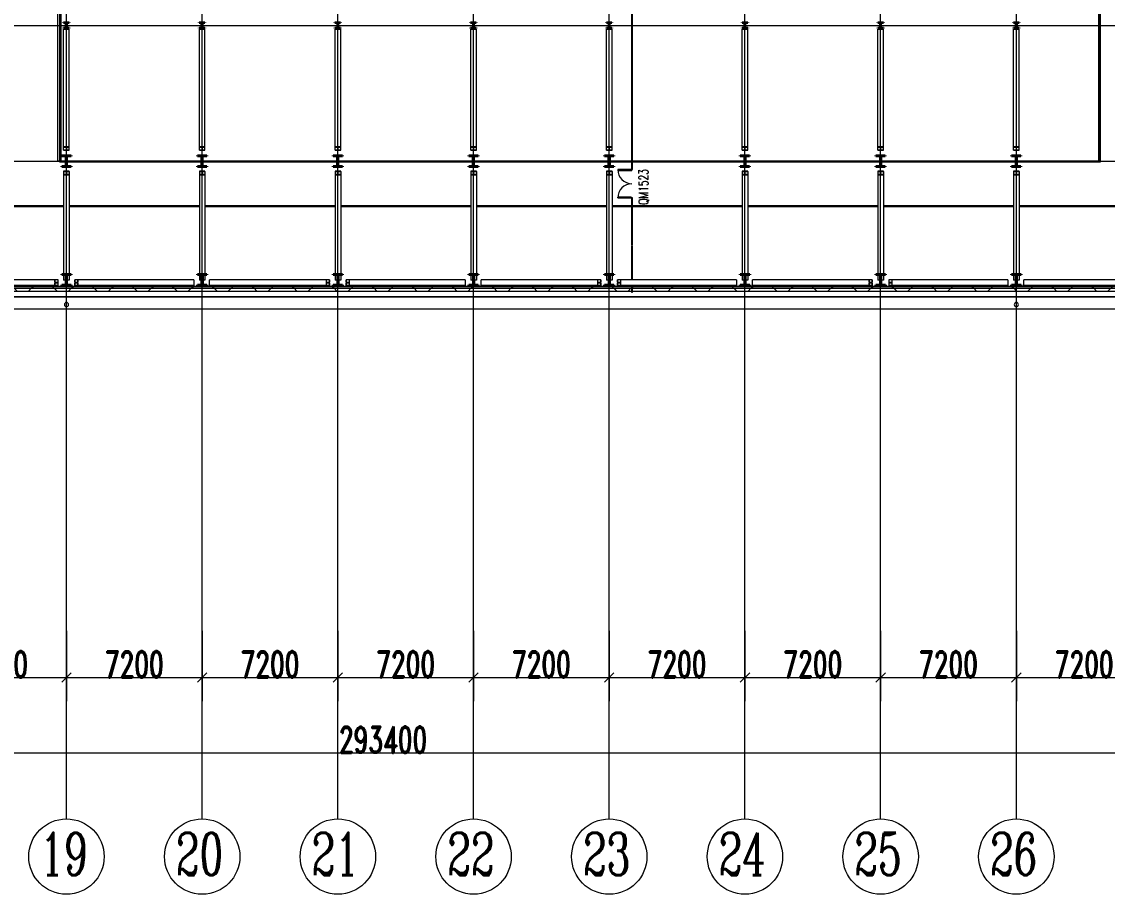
# Model space of a CAD drawing. Header units: millimetres. Extents: x -30000 to 430621, y -31706 to 192400.
# Drawn here: x 127225 to 184825, y -31706 to 14597 of the extents above; entities that cross this region are included whole.
import ezdxf

# ---------------------------------------------------------------- set-up
doc = ezdxf.new("R2010")
doc.units = ezdxf.units.MM
doc.linetypes.add('轴网线', pattern=[22.04, 18.38, -1.83, 0, -1.83])
doc.layers.get('0').update_dxf_attribs({"color": 8})
doc.layers.get('Defpoints').update_dxf_attribs({"color": 8})
for name, color, linetype, lineweight in [('A-ANNO-DIMS', 8, 'Continuous', 9), ('A-DOOR', 8, 'Continuous', 5), ('A-DOOR-IDEN', 8, 'Continuous', 9), ('A-DOOR-OPNG', 8, 'Continuous', 5), ('A-FLOR', 8, 'Continuous', 5), ('A-FLOR-HRAL', 8, 'Continuous', 5), ('A-WALL', 8, 'Continuous', 5), ('A-WALL-FNSH', 8, 'Continuous', 9), ('A-WALL-PATT', 8, 'Continuous', 9), ('P-PIPE', 8, 'Continuous', 5), ('S-BEAM', 8, 'Continuous', 5), ('S-COLS', 8, 'Continuous', 5), ('S-GRID', 8, 'Continuous', 9), ('S-GRID-IDEN', 8, 'Continuous', 9)]:
    doc.layers.add(name, color=color, linetype=linetype, lineweight=lineweight)
doc.styles.add('RomanC_1', font='romanc__.ttf', dxfattribs={"width": 0.65, "height": 2250})
doc.styles.add('RomanD_1', font='romand__.ttf', dxfattribs={"width": 0.7, "height": 500})
doc.styles.add('RomanD_4', font='romand__.ttf', dxfattribs={"width": 0.65, "height": 1400})
doc.dimstyles.new('第一_二道尺寸线', dxfattribs={"dimscale": 304.8, "dimtxt": 1405.004626, "dimasz": 1.64042, "dimexe": 4.10105, "dimexo": 0.0625, "dimgap": 0, "dimtad": 1, "dimdec": 0, "dimzin": 0, "dimdsep": 46, "dimtxsty": 'RomanD_4', "dimblk1": 'OBLIQUE', "dimblk2": 'OBLIQUE', "dimsah": 1, "dimcen": 0.09, "dimazin": 0, "dimtfac": 1, "dimtdec": 4, "dimtix": 1, "dimtmove": 0, "dimatfit": 3, "dimfxl": 8.2021, "dimfxlon": 1, "dimtvp": 1, "dimtolj": 1, "dimtzin": 0, "dimlwd": 18, "dimlwe": 18, "dimarcsym": 2})
pattern_1 = [(45, (-4e-09, 0), (-1060.66, 1060.66), []), (135, (-4e-09, 0), (-1060.66, -1060.66), [])]

# ---------------------------------------------------------------- blocks, each defined once
blk = doc.blocks.new('X-AR-F3-00-W-002_HLP2_rvt-1-LAY-4F-1_500-A')
at = {"layer": 'P-PIPE', "color": 96, "true_color": 0x007f00}
for centre, start, end in [((129600, -411), 0, 180), ((129600, -411), 180, 360), ((180000, -411), 0, 180), ((180000, -411), 180, 360)]:
    blk.add_arc(centre, 110, start, end, dxfattribs=at)
blk = doc.blocks.new('钢_柱_焊接H - H600X500X20X30-659261-LAY-4F-1_500-A')
at = {"layer": 'S-COLS', "lineweight": 15, "true_color": 0xdddddd}
blk.add_hatch(color=254, dxfattribs=at).paths.add_polyline_path([(-250, -300), (250, -300), (250, -270), (10, -270), (10, 270), (250, 270), (250, 300), (-250, 300), (-250, 270), (-10, 270), (-10, -270), (-250, -270)], flags=0)
at = {"layer": 'S-COLS', "color": 8, "lineweight": 35, "true_color": 0x777777}
for p, q in [((-250, 300), (250, 300)), ((-250, 270), (-250, 300)), ((-10, 270), (-250, 270)), ((-10, -270), (-10, 270)), ((10, 270), (10, -270)), ((250, 270), (10, 270)), ((250, 300), (250, 270)), ((-250, -270), (-10, -270)), ((-250, -300), (-250, -270)), ((250, -300), (-250, -300)), ((10, -270), (250, -270)), ((250, -270), (250, -300))]:
    blk.add_line(p, q, dxfattribs=at)
blk = doc.blocks.new('钢_柱_焊接H - H600X500X20X30-659270-LAY-4F-1_500-A')
at = {"layer": 'S-COLS', "lineweight": 15, "true_color": 0xdddddd}
h = blk.add_hatch(color=254, dxfattribs=at)
h.paths.add_polyline_path([(6, -300), (250, -300), (250, -270), (10, -270), (6, -50), (-10, -50), (-10, -270), (-250, -270), (-250, -300), (-148, -300)], flags=0)
h.paths.add_polyline_path([(10, 0), (10, 270), (250, 270), (250, 300), (-250, 300), (-250, 270), (-10, 270), (-10, 0), (5, 0)], flags=0)
at = {"layer": 'S-COLS', "color": 8, "lineweight": 35, "true_color": 0x777777}
for p, q in [((-250, 300), (250, 300)), ((-250, 270), (-250, 300)), ((-10, 270), (-250, 270)), ((-10, 0), (-10, 270)), ((10, 270), (10, 0)), ((250, 270), (10, 270)), ((250, 300), (250, 270)), ((-250, -270), (-10, -270)), ((-250, -300), (-250, -270)), ((250, -300), (-250, -300)), ((-10, -270), (-10, -50)), ((10, -50), (10, -270)), ((10, -270), (250, -270)), ((250, -270), (250, -300))]:
    blk.add_line(p, q, dxfattribs=at)
blk = doc.blocks.new('钢_柱_热轧H - HW300X300-659269-LAY-4F-1_500-A')
at = {"layer": 'S-COLS', "lineweight": 15, "true_color": 0xdddddd}
h = blk.add_hatch(color=254, dxfattribs=at)
h.paths.add_polyline_path([(5, -122), (5, 122), (-5, 122), (-5, -122)], flags=0)
h.paths.add_polyline_path([(9, -131), (5, -122), (-5, -131), (5, -131)], flags=0)
h.paths.add_polyline_path([(-150, -150), (150, -150), (150, -135), (-150, -135), (-150, -150)], flags=0)
h.paths.add_polyline_path([(5, 122), (5, 131), (-5, 129)], flags=0)
h.paths.add_polyline_path([(9, 131), (18, 135), (150, 135), (150, 150), (-150, 150), (-145, 135), (5, 132)], flags=0)
at = {"layer": 'S-COLS', "color": 8, "lineweight": 35, "true_color": 0x777777}
for p, q in [((-150, 150), (150, 150)), ((-150, 135), (-150, 150)), ((-18, 135), (-150, 135)), ((-5, -122), (-5, 122)), ((5, 122), (5, -122)), ((150, 135), (18, 135)), ((150, 150), (150, 135)), ((-150, -135), (-18, -135)), ((-150, -150), (-150, -135)), ((150, -150), (-150, -150)), ((18, -135), (150, -135)), ((150, -135), (150, -150))]:
    blk.add_line(p, q, dxfattribs=at)
for centre, start, end in [((-18, 122), 360, 90), ((18, 122), 90, 180), ((-18, -122), 270, 360), ((18, -122), 180, 270)]:
    blk.add_arc(centre, 13, start, end, dxfattribs=at)
blk = doc.blocks.new('钢_梁_焊接H - H300X300X10X15-V239-LAY-4F-1_500-A')
at = {"layer": 'S-BEAM', "color": 8, "lineweight": 15, "true_color": 0x777777}
for p, q in [((129750, 6665), (129450, 6665)), ((129450, 6665), (129450, 6656)), ((129450, 6656), (129595, 6656)), ((129450, 6656), (129450, 6484)), ((129595, 6484), (129450, 6484)), ((129450, 6484), (129450, 6475)), ((129450, 6475), (129750, 6475)), ((129450, 6475), (129450, 1200)), ((129595, 6656), (129595, 6484)), ((129605, 6484), (129605, 6656)), ((129605, 6656), (129750, 6656)), ((129750, 6484), (129605, 6484)), ((129750, 6656), (129750, 6665)), ((129750, 6656), (129750, 6484)), ((129750, 6475), (129750, 6484)), ((129750, 6475), (129750, 1200)), ((129450, 1170), (129450, 878)), ((129750, 1170), (129750, 878)), ((129590, 878), (129450, 878)), ((129750, 878), (129610, 878))]:
    blk.add_line(p, q, dxfattribs=at)
blk = doc.blocks.new('钢_梁_焊接H - H300X300X10X15-658906-LAY-4F-1_500-A')
at = {"layer": 'S-BEAM', "color": 8, "lineweight": 15, "true_color": 0x777777}
for p, q in [((14250, 14201), (14550, 14201)), ((14250, 7956), (14250, 14201)), ((14550, 7956), (14550, 14201)), ((14550, 7956), (14250, 7956)), ((14250, 7956), (14250, 7947)), ((14250, 7947), (14395, 7947)), ((14250, 7785), (14250, 7947)), ((14395, 7785), (14250, 7785)), ((14250, 7785), (14250, 7776)), ((14250, 7776), (14550, 7776)), ((14395, 7947), (14395, 7785)), ((14405, 7785), (14405, 7947)), ((14405, 7947), (14550, 7947)), ((14550, 7785), (14405, 7785)), ((14550, 7947), (14550, 7956)), ((14550, 7785), (14550, 7947)), ((14550, 7776), (14550, 7785))]:
    blk.add_line(p, q, dxfattribs=at)
blk = doc.blocks.new('钢_梁_焊接H - H300X300X10X15-V248-LAY-4F-1_500-A')
at = {"layer": 'S-BEAM', "color": 8, "lineweight": 15, "true_color": 0x777777}
for p, q in [((136950, 6665), (136650, 6665)), ((136650, 6665), (136650, 6656)), ((136650, 6656), (136795, 6656)), ((136650, 6656), (136650, 6484)), ((136795, 6484), (136650, 6484)), ((136650, 6484), (136650, 6475)), ((136650, 6475), (136950, 6475)), ((136650, 6475), (136650, 1200)), ((136795, 6656), (136795, 6484)), ((136805, 6484), (136805, 6656)), ((136805, 6656), (136950, 6656)), ((136950, 6484), (136805, 6484)), ((136950, 6656), (136950, 6665)), ((136950, 6656), (136950, 6484)), ((136950, 6475), (136950, 6484)), ((136950, 6475), (136950, 1200)), ((136650, 1170), (136650, 878)), ((136950, 1170), (136950, 878)), ((136790, 878), (136650, 878)), ((136950, 878), (136810, 878))]:
    blk.add_line(p, q, dxfattribs=at)
blk = doc.blocks.new('钢_梁_焊接H - H300X300X10X15-V257-LAY-4F-1_500-A')
at = {"layer": 'S-BEAM', "color": 8, "lineweight": 15, "true_color": 0x777777}
for p, q in [((144150, 6665), (143850, 6665)), ((143850, 6665), (143850, 6656)), ((143850, 6656), (143995, 6656)), ((143850, 6656), (143850, 6484)), ((143995, 6484), (143850, 6484)), ((143850, 6484), (143850, 6475)), ((143850, 6475), (144150, 6475)), ((143850, 6475), (143850, 1200)), ((143995, 6656), (143995, 6484)), ((144005, 6484), (144005, 6656)), ((144005, 6656), (144150, 6656)), ((144150, 6484), (144005, 6484)), ((144150, 6656), (144150, 6665)), ((144150, 6656), (144150, 6484)), ((144150, 6475), (144150, 6484)), ((144150, 6475), (144150, 1200)), ((143850, 1170), (143850, 878)), ((144150, 1170), (144150, 878)), ((143990, 878), (143850, 878)), ((144150, 878), (144010, 878))]:
    blk.add_line(p, q, dxfattribs=at)
blk = doc.blocks.new('钢_梁_焊接H - H300X300X10X15-V266-LAY-4F-1_500-A')
at = {"layer": 'S-BEAM', "color": 8, "lineweight": 15, "true_color": 0x777777}
for p, q in [((151350, 6665), (151050, 6665)), ((151050, 6665), (151050, 6656)), ((151050, 6656), (151195, 6656)), ((151050, 6656), (151050, 6484)), ((151195, 6484), (151050, 6484)), ((151050, 6484), (151050, 6475)), ((151050, 6475), (151350, 6475)), ((151050, 6475), (151050, 1200)), ((151195, 6656), (151195, 6484)), ((151205, 6484), (151205, 6656)), ((151205, 6656), (151350, 6656)), ((151350, 6484), (151205, 6484)), ((151350, 6656), (151350, 6665)), ((151350, 6656), (151350, 6484)), ((151350, 6475), (151350, 6484)), ((151350, 6475), (151350, 1200)), ((151050, 1170), (151050, 878)), ((151350, 1170), (151350, 878)), ((151190, 878), (151050, 878)), ((151350, 878), (151210, 878))]:
    blk.add_line(p, q, dxfattribs=at)
blk = doc.blocks.new('钢_梁_焊接H - H300X300X10X15-V275-LAY-4F-1_500-A')
at = {"layer": 'S-BEAM', "color": 8, "lineweight": 15, "true_color": 0x777777}
for p, q in [((158550, 6665), (158250, 6665)), ((158250, 6665), (158250, 6656)), ((158250, 6656), (158395, 6656)), ((158250, 6656), (158250, 6484)), ((158395, 6484), (158250, 6484)), ((158250, 6484), (158250, 6475)), ((158250, 6475), (158550, 6475)), ((158250, 6475), (158250, 1200)), ((158395, 6656), (158395, 6484)), ((158405, 6484), (158405, 6656)), ((158405, 6656), (158550, 6656)), ((158550, 6484), (158405, 6484)), ((158550, 6656), (158550, 6665)), ((158550, 6656), (158550, 6484)), ((158550, 6475), (158550, 6484)), ((158550, 6475), (158550, 1200)), ((158250, 1170), (158250, 878)), ((158550, 1170), (158550, 878)), ((158390, 878), (158250, 878)), ((158550, 878), (158410, 878))]:
    blk.add_line(p, q, dxfattribs=at)
blk = doc.blocks.new('钢_梁_焊接H - H300X300X10X15-V284-LAY-4F-1_500-A')
at = {"layer": 'S-BEAM', "color": 8, "lineweight": 15, "true_color": 0x777777}
for p, q in [((165750, 6665), (165450, 6665)), ((165450, 6665), (165450, 6656)), ((165450, 6656), (165595, 6656)), ((165450, 6656), (165450, 6484)), ((165595, 6484), (165450, 6484)), ((165450, 6484), (165450, 6475)), ((165450, 6475), (165750, 6475)), ((165450, 6475), (165450, 1200)), ((165595, 6656), (165595, 6484)), ((165605, 6484), (165605, 6656)), ((165605, 6656), (165750, 6656)), ((165750, 6484), (165605, 6484)), ((165750, 6656), (165750, 6665)), ((165750, 6656), (165750, 6484)), ((165750, 6475), (165750, 6484)), ((165750, 6475), (165750, 1200)), ((165450, 1170), (165450, 878)), ((165750, 1170), (165750, 878)), ((165590, 878), (165450, 878)), ((165750, 878), (165610, 878))]:
    blk.add_line(p, q, dxfattribs=at)
blk = doc.blocks.new('钢_梁_焊接H - H300X300X10X15-V293-LAY-4F-1_500-A')
at = {"layer": 'S-BEAM', "color": 8, "lineweight": 15, "true_color": 0x777777}
for p, q in [((172950, 6665), (172650, 6665)), ((172650, 6665), (172650, 6656)), ((172650, 6656), (172795, 6656)), ((172650, 6656), (172650, 6484)), ((172795, 6484), (172650, 6484)), ((172650, 6484), (172650, 6475)), ((172650, 6475), (172950, 6475)), ((172650, 6475), (172650, 1200)), ((172795, 6656), (172795, 6484)), ((172805, 6484), (172805, 6656)), ((172805, 6656), (172950, 6656)), ((172950, 6484), (172805, 6484)), ((172950, 6656), (172950, 6665)), ((172950, 6656), (172950, 6484)), ((172950, 6475), (172950, 6484)), ((172950, 6475), (172950, 1200)), ((172650, 1170), (172650, 878)), ((172950, 1170), (172950, 878)), ((172790, 878), (172650, 878)), ((172950, 878), (172810, 878))]:
    blk.add_line(p, q, dxfattribs=at)
blk = doc.blocks.new('钢_梁_焊接H - H300X300X10X15-V302-LAY-4F-1_500-A')
at = {"layer": 'S-BEAM', "color": 8, "lineweight": 15, "true_color": 0x777777}
for p, q in [((180150, 6665), (179850, 6665)), ((179850, 6665), (179850, 6656)), ((179850, 6656), (179995, 6656)), ((179850, 6656), (179850, 6484)), ((179995, 6484), (179850, 6484)), ((179850, 6484), (179850, 6475)), ((179850, 6475), (180150, 6475)), ((179850, 6475), (179850, 1200)), ((179995, 6656), (179995, 6484)), ((180005, 6484), (180005, 6656)), ((180005, 6656), (180150, 6656)), ((180150, 6484), (180005, 6484)), ((180150, 6656), (180150, 6665)), ((180150, 6656), (180150, 6484)), ((180150, 6475), (180150, 6484)), ((180150, 6475), (180150, 1200)), ((179850, 1170), (179850, 878)), ((180150, 1170), (180150, 878)), ((179990, 878), (179850, 878)), ((180150, 878), (180010, 878))]:
    blk.add_line(p, q, dxfattribs=at)
blk = doc.blocks.new('钢_梁_热轧H - HW300X300-659058-LAY-4F-1_500-A')
at = {"layer": 'S-BEAM', "color": 8, "lineweight": 15, "true_color": 0x777777}
for p, q in [((180396, 157500), (180396, 157800)), ((186582, 157800), (180396, 157800)), ((186582, 157500), (180396, 157500)), ((186591, 157800), (186582, 157800)), ((186582, 157800), (186582, 157500)), ((186582, 157500), (186591, 157500)), ((186591, 157668), (186591, 157800)), ((186748, 157800), (186591, 157800)), ((186591, 157500), (186591, 157632)), ((186748, 157500), (186591, 157500)), ((186740, 157655), (186598, 157655)), ((186598, 157645), (186740, 157645)), ((186756, 157800), (186748, 157800)), ((186748, 157800), (186748, 157668)), ((186748, 157632), (186748, 157500)), ((186748, 157500), (186756, 157500)), ((186756, 157500), (186756, 157800))]:
    blk.add_line(p, q, dxfattribs=at)
for centre, start_param, end_param in [((186598, 157668), 1.570796, 3.141593), ((186598, 157632), 0, 1.570796), ((186740, 157668), 3.141593, 4.712389), ((186740, 157632), 4.712389, 6.283185)]:
    blk.add_ellipse(centre, major_axis=(0, 13), ratio=0.581772, start_param=start_param, end_param=end_param, dxfattribs=at)
blk = doc.blocks.new('钢_梁_热轧H - HW300X300-659059-LAY-4F-1_500-A')
at = {"layer": 'S-BEAM', "color": 8, "lineweight": 15, "true_color": 0x777777}
for p, q in [((165996, 157500), (165996, 157800)), ((172182, 157800), (165996, 157800)), ((172182, 157500), (165996, 157500)), ((172191, 157800), (172182, 157800)), ((172182, 157800), (172182, 157500)), ((172182, 157500), (172191, 157500)), ((172191, 157668), (172191, 157800)), ((172348, 157800), (172191, 157800)), ((172191, 157500), (172191, 157632)), ((172348, 157500), (172191, 157500)), ((172340, 157655), (172198, 157655)), ((172198, 157645), (172340, 157645)), ((172356, 157800), (172348, 157800)), ((172348, 157800), (172348, 157668)), ((172348, 157632), (172348, 157500)), ((172348, 157500), (172356, 157500)), ((172356, 157500), (172356, 157800))]:
    blk.add_line(p, q, dxfattribs=at)
for centre, start_param, end_param in [((172198, 157668), 1.570796, 3.141593), ((172198, 157632), 0, 1.570796), ((172340, 157668), 3.141593, 4.712389), ((172340, 157632), 4.712389, 6.283185)]:
    blk.add_ellipse(centre, major_axis=(0, 13), ratio=0.581772, start_param=start_param, end_param=end_param, dxfattribs=at)
blk = doc.blocks.new('钢_梁_热轧H - HW300X300-659060-LAY-4F-1_500-A')
at = {"layer": 'S-BEAM', "color": 8, "lineweight": 15, "true_color": 0x777777}
for p, q in [((151596, 157500), (151596, 157800)), ((157782, 157800), (151596, 157800)), ((157782, 157500), (151596, 157500)), ((157791, 157800), (157782, 157800)), ((157782, 157800), (157782, 157500)), ((157782, 157500), (157791, 157500)), ((157791, 157668), (157791, 157800)), ((157948, 157800), (157791, 157800)), ((157791, 157500), (157791, 157632)), ((157948, 157500), (157791, 157500)), ((157940, 157655), (157798, 157655)), ((157798, 157645), (157940, 157645)), ((157956, 157800), (157948, 157800)), ((157948, 157800), (157948, 157668)), ((157948, 157632), (157948, 157500)), ((157948, 157500), (157956, 157500)), ((157956, 157500), (157956, 157800))]:
    blk.add_line(p, q, dxfattribs=at)
for centre, start_param, end_param in [((157798, 157668), 1.570796, 3.141593), ((157798, 157632), 0, 1.570796), ((157940, 157668), 3.141593, 4.712389), ((157940, 157632), 4.712389, 6.283185)]:
    blk.add_ellipse(centre, major_axis=(0, 13), ratio=0.581772, start_param=start_param, end_param=end_param, dxfattribs=at)
blk = doc.blocks.new('钢_梁_热轧H - HW300X300-V369-LAY-4F-1_500-A')
at = {"layer": 'S-BEAM', "color": 8, "lineweight": 15, "true_color": 0x777777}
for p, q in [((137196, 600), (137196, 900)), ((143382, 900), (137196, 900)), ((143382, 600), (137196, 600)), ((143391, 900), (143382, 900)), ((143382, 900), (143382, 600)), ((143382, 600), (143391, 600)), ((143391, 768), (143391, 900)), ((143548, 900), (143391, 900)), ((143391, 600), (143391, 732)), ((143548, 600), (143391, 600)), ((143540, 755), (143398, 755)), ((143398, 745), (143540, 745)), ((143556, 900), (143548, 900)), ((143548, 900), (143548, 768)), ((143548, 732), (143548, 600)), ((143548, 600), (143556, 600)), ((143556, 600), (143556, 900))]:
    blk.add_line(p, q, dxfattribs=at)
for centre, start_param, end_param in [((143398, 768), 1.570796, 3.141593), ((143398, 732), 0, 1.570796), ((143540, 768), 3.141593, 4.712389), ((143540, 732), 4.712389, 6.283185)]:
    blk.add_ellipse(centre, major_axis=(0, 13), ratio=0.581772, start_param=start_param, end_param=end_param, dxfattribs=at)
blk = doc.blocks.new('钢_梁_热轧H - HW300X300-659062-LAY-4F-1_500-A')
at = {"layer": 'S-BEAM', "color": 8, "lineweight": 15, "true_color": 0x777777}
for p, q in [((122796, 157500), (122796, 157800)), ((128982, 157800), (122796, 157800)), ((128982, 157500), (122796, 157500)), ((128991, 157800), (128982, 157800)), ((128982, 157800), (128982, 157500)), ((128982, 157500), (128991, 157500)), ((128991, 157668), (128991, 157800)), ((129148, 157800), (128991, 157800)), ((128991, 157500), (128991, 157632)), ((129148, 157500), (128991, 157500)), ((129140, 157655), (128998, 157655)), ((128998, 157645), (129140, 157645)), ((129156, 157800), (129148, 157800)), ((129148, 157800), (129148, 157668)), ((129148, 157632), (129148, 157500)), ((129148, 157500), (129156, 157500)), ((129156, 157500), (129156, 157800))]:
    blk.add_line(p, q, dxfattribs=at)
for centre, start_param, end_param in [((128998, 157668), 1.570796, 3.141593), ((128998, 157632), 0, 1.570796), ((129140, 157668), 3.141593, 4.712389), ((129140, 157632), 4.712389, 6.283185)]:
    blk.add_ellipse(centre, major_axis=(0, 13), ratio=0.581772, start_param=start_param, end_param=end_param, dxfattribs=at)
blk = doc.blocks.new('钢_梁_热轧H - HW300X300-658885-LAY-4F-1_500-A')
at = {"layer": 'S-BEAM', "color": 8, "lineweight": 15, "true_color": 0x777777}
for p, q in [((230844, 157800), (230835, 157800)), ((230835, 157800), (230835, 157500)), ((230835, 157500), (230844, 157500)), ((230844, 157668), (230844, 157800)), ((231001, 157800), (230844, 157800)), ((230844, 157500), (230844, 157632)), ((231001, 157500), (230844, 157500)), ((230994, 157655), (230852, 157655)), ((230852, 157645), (230994, 157645)), ((231010, 157800), (231001, 157800)), ((231001, 157800), (231001, 157668)), ((231001, 157632), (231001, 157500)), ((231001, 157500), (231010, 157500)), ((231010, 157500), (231010, 157800)), ((237156, 157800), (231010, 157800)), ((237156, 157500), (231010, 157500)), ((237156, 157800), (237156, 157500))]:
    blk.add_line(p, q, dxfattribs=at)
for centre, start_param, end_param in [((230852, 157668), 1.570796, 3.141593), ((230852, 157632), 0, 1.570796), ((230994, 157668), 3.141593, 4.712389), ((230994, 157632), 4.712389, 6.283185)]:
    blk.add_ellipse(centre, major_axis=(0, 13), ratio=0.581772, start_param=start_param, end_param=end_param, dxfattribs=at)
blk = doc.blocks.new('钢_梁_热轧H - HW300X300-659075-LAY-4F-1_500-A')
at = {"layer": 'S-BEAM', "color": 8, "lineweight": 15, "true_color": 0x777777}
for p, q in [((158844, 157800), (158835, 157800)), ((158835, 157800), (158835, 157500)), ((158835, 157500), (158844, 157500)), ((158844, 157668), (158844, 157800)), ((159001, 157800), (158844, 157800)), ((158844, 157500), (158844, 157632)), ((159001, 157500), (158844, 157500)), ((158994, 157655), (158852, 157655)), ((158852, 157645), (158994, 157645)), ((159010, 157800), (159001, 157800)), ((159001, 157800), (159001, 157668)), ((159001, 157632), (159001, 157500)), ((159001, 157500), (159010, 157500)), ((159010, 157500), (159010, 157800)), ((165156, 157800), (159010, 157800)), ((165156, 157500), (159010, 157500)), ((165156, 157800), (165156, 157500))]:
    blk.add_line(p, q, dxfattribs=at)
for centre, start_param, end_param in [((158852, 157668), 1.570796, 3.141593), ((158852, 157632), 0, 1.570796), ((158994, 157668), 3.141593, 4.712389), ((158994, 157632), 4.712389, 6.283185)]:
    blk.add_ellipse(centre, major_axis=(0, 13), ratio=0.581772, start_param=start_param, end_param=end_param, dxfattribs=at)
blk = doc.blocks.new('钢_梁_热轧H - HW300X300-659076-LAY-4F-1_500-A')
at = {"layer": 'S-BEAM', "color": 8, "lineweight": 15, "true_color": 0x777777}
for p, q in [((130044, 157800), (130035, 157800)), ((130035, 157800), (130035, 157500)), ((130035, 157500), (130044, 157500)), ((130044, 157668), (130044, 157800)), ((130201, 157800), (130044, 157800)), ((130044, 157500), (130044, 157632)), ((130201, 157500), (130044, 157500)), ((130194, 157655), (130052, 157655)), ((130052, 157645), (130194, 157645)), ((130210, 157800), (130201, 157800)), ((130201, 157800), (130201, 157668)), ((130201, 157632), (130201, 157500)), ((130201, 157500), (130210, 157500)), ((130210, 157500), (130210, 157800)), ((136356, 157800), (130210, 157800)), ((136356, 157500), (130210, 157500)), ((136356, 157800), (136356, 157500))]:
    blk.add_line(p, q, dxfattribs=at)
for centre, start_param, end_param in [((130052, 157668), 1.570796, 3.141593), ((130052, 157632), 0, 1.570796), ((130194, 157668), 3.141593, 4.712389), ((130194, 157632), 4.712389, 6.283185)]:
    blk.add_ellipse(centre, major_axis=(0, 13), ratio=0.581772, start_param=start_param, end_param=end_param, dxfattribs=at)
blk = doc.blocks.new('X-ST-F3-04-C-002_HLP2_rvt-1-LAY-4F-1_500-A')
at = {"color": 8, "lineweight": 15, "true_color": 0x777777}
for name, p in [('钢_柱_热轧H - HW300X300-659269-LAY-4F-1_500-A', (129595, 14400)), ('钢_柱_热轧H - HW300X300-659269-LAY-4F-1_500-A', (136795, 14400)), ('钢_柱_热轧H - HW300X300-659269-LAY-4F-1_500-A', (143995, 14400)), ('钢_柱_热轧H - HW300X300-659269-LAY-4F-1_500-A', (151195, 14400)), ('钢_柱_热轧H - HW300X300-659269-LAY-4F-1_500-A', (158395, 14400)), ('钢_柱_热轧H - HW300X300-659269-LAY-4F-1_500-A', (165595, 14400)), ('钢_柱_热轧H - HW300X300-659269-LAY-4F-1_500-A', (172795, 14400)), ('钢_柱_热轧H - HW300X300-659269-LAY-4F-1_500-A', (179995, 14400)), ('钢_梁_焊接H - H300X300X10X15-658906-LAY-4F-1_500-A', (115200, 0)), ('钢_梁_焊接H - H300X300X10X15-658906-LAY-4F-1_500-A', (122400, 0)), ('钢_梁_焊接H - H300X300X10X15-658906-LAY-4F-1_500-A', (129600, 0)), ('钢_梁_焊接H - H300X300X10X15-658906-LAY-4F-1_500-A', (136800, 0)), ('钢_梁_焊接H - H300X300X10X15-658906-LAY-4F-1_500-A', (144000, 0)), ('钢_梁_焊接H - H300X300X10X15-658906-LAY-4F-1_500-A', (151200, 0)), ('钢_梁_焊接H - H300X300X10X15-658906-LAY-4F-1_500-A', (158400, 0)), ('钢_梁_焊接H - H300X300X10X15-658906-LAY-4F-1_500-A', (165600, 0)), ('钢_柱_焊接H - H600X500X20X30-659270-LAY-4F-1_500-A', (129595, 7200)), ('钢_柱_焊接H - H600X500X20X30-659270-LAY-4F-1_500-A', (136795, 7200)), ('钢_柱_焊接H - H600X500X20X30-659270-LAY-4F-1_500-A', (143995, 7200)), ('钢_柱_焊接H - H600X500X20X30-659270-LAY-4F-1_500-A', (151195, 7200)), ('钢_柱_焊接H - H600X500X20X30-659270-LAY-4F-1_500-A', (158395, 7200)), ('钢_柱_焊接H - H600X500X20X30-659270-LAY-4F-1_500-A', (165595, 7200)), ('钢_柱_焊接H - H600X500X20X30-659270-LAY-4F-1_500-A', (172795, 7200)), ('钢_柱_焊接H - H600X500X20X30-659270-LAY-4F-1_500-A', (179995, 7200)), ('钢_梁_焊接H - H300X300X10X15-V239-LAY-4F-1_500-A', (0, 0)), ('钢_梁_焊接H - H300X300X10X15-V248-LAY-4F-1_500-A', (0, 0)), ('钢_梁_焊接H - H300X300X10X15-V257-LAY-4F-1_500-A', (0, 0)), ('钢_梁_焊接H - H300X300X10X15-V266-LAY-4F-1_500-A', (0, 0)), ('钢_梁_焊接H - H300X300X10X15-V275-LAY-4F-1_500-A', (0, 0)), ('钢_梁_焊接H - H300X300X10X15-V284-LAY-4F-1_500-A', (0, 0)), ('钢_梁_焊接H - H300X300X10X15-V293-LAY-4F-1_500-A', (0, 0)), ('钢_梁_焊接H - H300X300X10X15-V302-LAY-4F-1_500-A', (0, 0)), ('钢_柱_焊接H - H600X500X20X30-659261-LAY-4F-1_500-A', (129600, 900)), ('钢_柱_焊接H - H600X500X20X30-659261-LAY-4F-1_500-A', (136800, 900)), ('钢_柱_焊接H - H600X500X20X30-659261-LAY-4F-1_500-A', (144000, 900)), ('钢_柱_焊接H - H600X500X20X30-659261-LAY-4F-1_500-A', (151200, 900)), ('钢_柱_焊接H - H600X500X20X30-659261-LAY-4F-1_500-A', (158400, 900)), ('钢_柱_焊接H - H600X500X20X30-659261-LAY-4F-1_500-A', (165600, 900)), ('钢_柱_焊接H - H600X500X20X30-659261-LAY-4F-1_500-A', (172800, 900)), ('钢_柱_焊接H - H600X500X20X30-659261-LAY-4F-1_500-A', (180000, 900)), ('钢_梁_热轧H - HW300X300-659062-LAY-4F-1_500-A', (0, -156900)), ('钢_梁_热轧H - HW300X300-659076-LAY-4F-1_500-A', (0, -156900)), ('钢_梁_热轧H - HW300X300-V369-LAY-4F-1_500-A', (0, 0)), ('钢_梁_热轧H - HW300X300-658885-LAY-4F-1_500-A', (-86400, -156900)), ('钢_梁_热轧H - HW300X300-659060-LAY-4F-1_500-A', (0, -156900)), ('钢_梁_热轧H - HW300X300-659075-LAY-4F-1_500-A', (0, -156900)), ('钢_梁_热轧H - HW300X300-659059-LAY-4F-1_500-A', (0, -156900)), ('钢_梁_热轧H - HW300X300-658885-LAY-4F-1_500-A', (-57600, -156900)), ('钢_梁_热轧H - HW300X300-659058-LAY-4F-1_500-A', (0, -156900))]:
    blk.add_blockref(name, p, dxfattribs=at)
blk = doc.blocks.new('顶部扶栏类型 - 顶部扶栏_内部_-3241433-LAY-4F-1_500-A')
at = {"layer": 'A-FLOR-HRAL'}
for p, q in [((131800, 38442), (131800, 42925)), ((131850, 42925), (131850, 38392)), ((183275, 42925), (183275, 42975)), ((183275, 42975), (184450, 42975)), ((184400, 42925), (183275, 42925)), ((184400, 21750), (184400, 42925)), ((184450, 42975), (184450, 21750)), ((129250, 21756), (129250, 38442)), ((129250, 38442), (129450, 38442)), ((129300, 38392), (129300, 21756)), ((129450, 38392), (129300, 38392)), ((129750, 38442), (131800, 38442)), ((131850, 38392), (129750, 38392)), ((129250, 7150), (129250, 21406)), ((129300, 21406), (129300, 7200)), ((184400, 7200), (184400, 21400)), ((184450, 21400), (184450, 7150)), ((159575, 7150), (129250, 7150)), ((129300, 7200), (159575, 7200)), ((159624, 7200), (184400, 7200)), ((184450, 7150), (159624, 7150))]:
    blk.add_line(p, q, dxfattribs=at)
blk = doc.blocks.new('顶部扶栏类型 - 顶部扶栏_内部_-V438-LAY-4F-1_500-A')
at = {"layer": 'A-FLOR-HRAL'}
for p, q in [((131800, 38442), (131800, 42925)), ((131850, 38392), (131850, 42925)), ((183275, 42975), (183275, 42925)), ((183275, 42975), (184450, 42975)), ((183275, 42925), (184400, 42925)), ((184400, 42925), (184400, 21750)), ((184450, 42975), (184450, 21750)), ((129250, 38442), (129450, 38442)), ((129250, 21756), (129250, 38442)), ((129300, 38392), (129450, 38392)), ((129300, 21756), (129300, 38392)), ((129750, 38442), (131800, 38442)), ((129750, 38392), (131850, 38392)), ((129250, 7150), (129250, 21406)), ((129300, 7200), (129300, 21406)), ((184400, 21400), (184400, 7200)), ((184450, 21400), (184450, 7150)), ((159575, 7150), (129250, 7150)), ((159575, 7200), (129300, 7200)), ((184400, 7200), (159624, 7200)), ((184450, 7150), (159624, 7150))]:
    blk.add_line(p, q, dxfattribs=at)
blk = doc.blocks.new('顶部扶栏类型 - 顶部扶栏_内部_-3241510-LAY-4F-1_500-A')
at = {"layer": 'A-FLOR-HRAL'}
for p, q in [((122550, 4850), (129450, 4850)), ((129450, 4800), (122550, 4800)), ((129750, 4850), (136650, 4850)), ((136650, 4800), (129750, 4800)), ((136950, 4850), (143850, 4850)), ((143850, 4800), (136950, 4800)), ((144150, 4850), (151050, 4850)), ((151050, 4800), (144150, 4800)), ((151350, 4850), (158250, 4850)), ((158250, 4800), (151350, 4800)), ((158550, 4850), (159575, 4850)), ((159575, 4800), (158550, 4800)), ((159625, 4850), (165450, 4850)), ((165450, 4800), (159625, 4800)), ((165750, 4850), (172650, 4850)), ((172650, 4800), (165750, 4800)), ((172950, 4850), (179850, 4850)), ((179850, 4800), (172950, 4800)), ((180150, 4850), (187050, 4850)), ((187050, 4800), (180150, 4800))]:
    blk.add_line(p, q, dxfattribs=at)
blk = doc.blocks.new('顶部扶栏类型 - 顶部扶栏_内部_-V440-LAY-4F-1_500-A')
at = {"layer": 'A-FLOR-HRAL'}
for p, q in [((122550, 4850), (129450, 4850)), ((122550, 4800), (129450, 4800)), ((129750, 4850), (136650, 4850)), ((129750, 4800), (136650, 4800)), ((136950, 4850), (143850, 4850)), ((136950, 4800), (143850, 4800)), ((144150, 4850), (151050, 4850)), ((144150, 4800), (151050, 4800)), ((151350, 4850), (158250, 4850)), ((151350, 4800), (158250, 4800)), ((158550, 4850), (159575, 4850)), ((158550, 4800), (159575, 4800)), ((159625, 4850), (165450, 4850)), ((159625, 4800), (165450, 4800)), ((165750, 4850), (172650, 4850)), ((165750, 4800), (172650, 4800)), ((172950, 4850), (179850, 4850)), ((172950, 4800), (179850, 4800)), ((180150, 4850), (187050, 4850)), ((180150, 4800), (187050, 4800))]:
    blk.add_line(p, q, dxfattribs=at)
blk = doc.blocks.new('双扇平开防火门_带观察窗 - QM1523-4721362-LAY-4F-1_500-A')
at = {"layer": 'A-DOOR'}
for p, q in [((-750, 0), (-750, 750)), ((-750, 750), (-710, 750)), ((-750, 750), (-750, 550)), ((-710, 750), (-750, 750)), ((-710, 750), (-710, 0)), ((-710, 550), (-710, 750)), ((750, 750), (710, 750)), ((710, 750), (710, 0)), ((750, 750), (710, 750)), ((710, 750), (710, 550)), ((750, 0), (750, 750)), ((750, 550), (750, 750)), ((-750, 550), (-750, 350)), ((-750, 350), (-750, 50)), ((-710, 0), (-750, 0)), ((-710, 350), (-710, 550)), ((-710, 50), (-710, 350)), ((710, 550), (710, 350)), ((710, 350), (710, 50)), ((710, 0), (750, 0)), ((750, 350), (750, 550)), ((750, 50), (750, 350))]:
    blk.add_line(p, q, dxfattribs=at)
for centre, start, end in [((-750, 0), 0, 90), ((750, 0), 90, 180)]:
    blk.add_arc(centre, 750, start, end, dxfattribs=at)
at = {"layer": 'A-DOOR-OPNG'}
for p, q in [((-750, 25), (-750, -25)), ((750, 25), (750, -25))]:
    blk.add_line(p, q, dxfattribs=at)
blk = doc.blocks.new('轴网 - 宽度系数 0_65-670068-LAY-4F-1_500-A')
at = {"layer": 'S-GRID-IDEN'}
blk.add_circle((0, 0), 4, dxfattribs=at)
blk = doc.blocks.new('_Oblique')
at = {"color": 0, "linetype": 'ByBlock', "lineweight": -2}
blk.add_line((-0.5, -0.5), (0.5, 0.5), dxfattribs=at)
blk = doc.blocks.new('DIMBLOCK117-LAY-4F-1_500-A')
at = {"layer": 'A-ANNO-DIMS', "color": 0, "lineweight": 18, "transparency": 16777216}
for p, q in [((122400, -17725.274274), (122400, -21456.224274)), ((129600, -17725.274274), (129600, -21456.224274)), ((122400, -20206.224274), (129600, -20206.224274))]:
    blk.add_line(p, q, dxfattribs=at)
at = {"layer": 'Defpoints', "color": 0, "transparency": 16777216}
for p in [(122400, -17706.224274), (129600, -17706.224274), (129600, -20206.224274)]:
    blk.add_point(p, dxfattribs=at)
at = {"layer": 'A-ANNO-DIMS', "color": 0, "lineweight": 18, "transparency": 16777216, "xscale": 500.0000000000001, "yscale": 500.0000000000001, "zscale": 500.0000000000001, "rotation": 180}
blk.add_blockref('_Oblique', (122400, -20206.224274), dxfattribs=at)
at = {"layer": 'A-ANNO-DIMS', "color": 0, "lineweight": 18, "transparency": 16777216, "xscale": 500.0000000000001, "yscale": 500.0000000000001, "zscale": 500.0000000000001}
blk.add_blockref('_Oblique', (129600, -20206.224274), dxfattribs=at)
at = {"layer": 'A-ANNO-DIMS', "color": 0, "lineweight": 18, "transparency": 16777216, "insert": (126000, -19506.224274), "char_height": 1400, "width": 3890.7820424, "attachment_point": 5, "style": 'RomanD_4'}
blk.add_mtext('\\A1;7200', dxfattribs=at)
blk = doc.blocks.new('DIMBLOCK118-LAY-4F-1_500-A')
at = {"layer": 'A-ANNO-DIMS', "color": 0, "lineweight": 18, "transparency": 16777216}
for p, q in [((129600, -17725.274274), (129600, -21456.224274)), ((136800, -17725.274274), (136800, -21456.224274)), ((129600, -20206.224274), (136800, -20206.224274))]:
    blk.add_line(p, q, dxfattribs=at)
at = {"layer": 'Defpoints', "color": 0, "transparency": 16777216}
for p in [(129600, -17706.224274), (136800, -17706.224274), (136800, -20206.224274)]:
    blk.add_point(p, dxfattribs=at)
at = {"layer": 'A-ANNO-DIMS', "color": 0, "lineweight": 18, "transparency": 16777216, "xscale": 500.0000000000001, "yscale": 500.0000000000001, "zscale": 500.0000000000001, "rotation": 180}
blk.add_blockref('_Oblique', (129600, -20206.224274), dxfattribs=at)
at = {"layer": 'A-ANNO-DIMS', "color": 0, "lineweight": 18, "transparency": 16777216, "xscale": 500.0000000000001, "yscale": 500.0000000000001, "zscale": 500.0000000000001}
blk.add_blockref('_Oblique', (136800, -20206.224274), dxfattribs=at)
at = {"layer": 'A-ANNO-DIMS', "color": 0, "lineweight": 18, "transparency": 16777216, "insert": (133200, -19506.224274), "char_height": 1400, "width": 3890.7820424, "attachment_point": 5, "style": 'RomanD_4'}
blk.add_mtext('\\A1;7200', dxfattribs=at)
blk = doc.blocks.new('DIMBLOCK119-LAY-4F-1_500-A')
at = {"layer": 'A-ANNO-DIMS', "color": 0, "lineweight": 18, "transparency": 16777216}
for p, q in [((136800, -17725.274274), (136800, -21456.224274)), ((144000, -17725.274274), (144000, -21456.224274)), ((136800, -20206.224274), (144000, -20206.224274))]:
    blk.add_line(p, q, dxfattribs=at)
at = {"layer": 'Defpoints', "color": 0, "transparency": 16777216}
for p in [(136800, -17706.224274), (144000, -17706.224274), (144000, -20206.224274)]:
    blk.add_point(p, dxfattribs=at)
at = {"layer": 'A-ANNO-DIMS', "color": 0, "lineweight": 18, "transparency": 16777216, "xscale": 500.0000000000001, "yscale": 500.0000000000001, "zscale": 500.0000000000001, "rotation": 180}
blk.add_blockref('_Oblique', (136800, -20206.224274), dxfattribs=at)
at = {"layer": 'A-ANNO-DIMS', "color": 0, "lineweight": 18, "transparency": 16777216, "xscale": 500.0000000000001, "yscale": 500.0000000000001, "zscale": 500.0000000000001}
blk.add_blockref('_Oblique', (144000, -20206.224274), dxfattribs=at)
at = {"layer": 'A-ANNO-DIMS', "color": 0, "lineweight": 18, "transparency": 16777216, "insert": (140400, -19506.224274), "char_height": 1400, "width": 3890.7820424, "attachment_point": 5, "style": 'RomanD_4'}
blk.add_mtext('\\A1;7200', dxfattribs=at)
blk = doc.blocks.new('DIMBLOCK120-LAY-4F-1_500-A')
at = {"layer": 'A-ANNO-DIMS', "color": 0, "lineweight": 18, "transparency": 16777216}
for p, q in [((144000, -17725.274274), (144000, -21456.224274)), ((151200, -17725.274274), (151200, -21456.224274)), ((144000, -20206.224274), (151200, -20206.224274))]:
    blk.add_line(p, q, dxfattribs=at)
at = {"layer": 'Defpoints', "color": 0, "transparency": 16777216}
for p in [(144000, -17706.224274), (151200, -17706.224274), (151200, -20206.224274)]:
    blk.add_point(p, dxfattribs=at)
at = {"layer": 'A-ANNO-DIMS', "color": 0, "lineweight": 18, "transparency": 16777216, "xscale": 500.0000000000001, "yscale": 500.0000000000001, "zscale": 500.0000000000001, "rotation": 180}
blk.add_blockref('_Oblique', (144000, -20206.224274), dxfattribs=at)
at = {"layer": 'A-ANNO-DIMS', "color": 0, "lineweight": 18, "transparency": 16777216, "xscale": 500.0000000000001, "yscale": 500.0000000000001, "zscale": 500.0000000000001}
blk.add_blockref('_Oblique', (151200, -20206.224274), dxfattribs=at)
at = {"layer": 'A-ANNO-DIMS', "color": 0, "lineweight": 18, "transparency": 16777216, "insert": (147600, -19506.224274), "char_height": 1400, "width": 3890.7820424, "attachment_point": 5, "style": 'RomanD_4'}
blk.add_mtext('\\A1;7200', dxfattribs=at)
blk = doc.blocks.new('DIMBLOCK121-LAY-4F-1_500-A')
at = {"layer": 'A-ANNO-DIMS', "color": 0, "lineweight": 18, "transparency": 16777216}
for p, q in [((151200, -17725.274274), (151200, -21456.224274)), ((158400, -17725.274274), (158400, -21456.224274)), ((151200, -20206.224274), (158400, -20206.224274))]:
    blk.add_line(p, q, dxfattribs=at)
at = {"layer": 'Defpoints', "color": 0, "transparency": 16777216}
for p in [(151200, -17706.224274), (158400, -17706.224274), (158400, -20206.224274)]:
    blk.add_point(p, dxfattribs=at)
at = {"layer": 'A-ANNO-DIMS', "color": 0, "lineweight": 18, "transparency": 16777216, "xscale": 500.0000000000001, "yscale": 500.0000000000001, "zscale": 500.0000000000001, "rotation": 180}
blk.add_blockref('_Oblique', (151200, -20206.224274), dxfattribs=at)
at = {"layer": 'A-ANNO-DIMS', "color": 0, "lineweight": 18, "transparency": 16777216, "xscale": 500.0000000000001, "yscale": 500.0000000000001, "zscale": 500.0000000000001}
blk.add_blockref('_Oblique', (158400, -20206.224274), dxfattribs=at)
at = {"layer": 'A-ANNO-DIMS', "color": 0, "lineweight": 18, "transparency": 16777216, "insert": (154800, -19506.224274), "char_height": 1400, "width": 3890.7820424, "attachment_point": 5, "style": 'RomanD_4'}
blk.add_mtext('\\A1;7200', dxfattribs=at)
blk = doc.blocks.new('DIMBLOCK122-LAY-4F-1_500-A')
at = {"layer": 'A-ANNO-DIMS', "color": 0, "lineweight": 18, "transparency": 16777216}
for p, q in [((158400, -17725.274274), (158400, -21456.224274)), ((165600, -17725.274274), (165600, -21456.224274)), ((158400, -20206.224274), (165600, -20206.224274))]:
    blk.add_line(p, q, dxfattribs=at)
at = {"layer": 'Defpoints', "color": 0, "transparency": 16777216}
for p in [(158400, -17706.224274), (165600, -17706.224274), (165600, -20206.224274)]:
    blk.add_point(p, dxfattribs=at)
at = {"layer": 'A-ANNO-DIMS', "color": 0, "lineweight": 18, "transparency": 16777216, "xscale": 500.0000000000001, "yscale": 500.0000000000001, "zscale": 500.0000000000001, "rotation": 180}
blk.add_blockref('_Oblique', (158400, -20206.224274), dxfattribs=at)
at = {"layer": 'A-ANNO-DIMS', "color": 0, "lineweight": 18, "transparency": 16777216, "xscale": 500.0000000000001, "yscale": 500.0000000000001, "zscale": 500.0000000000001}
blk.add_blockref('_Oblique', (165600, -20206.224274), dxfattribs=at)
at = {"layer": 'A-ANNO-DIMS', "color": 0, "lineweight": 18, "transparency": 16777216, "insert": (162000, -19506.224274), "char_height": 1400, "width": 3890.7820424, "attachment_point": 5, "style": 'RomanD_4'}
blk.add_mtext('\\A1;7200', dxfattribs=at)
blk = doc.blocks.new('DIMBLOCK123-LAY-4F-1_500-A')
at = {"layer": 'A-ANNO-DIMS', "color": 0, "lineweight": 18, "transparency": 16777216}
for p, q in [((165600, -17725.274274), (165600, -21456.224274)), ((172800, -17725.274274), (172800, -21456.224274)), ((165600, -20206.224274), (172800, -20206.224274))]:
    blk.add_line(p, q, dxfattribs=at)
at = {"layer": 'Defpoints', "color": 0, "transparency": 16777216}
for p in [(165600, -17706.224274), (172800, -17706.224274), (172800, -20206.224274)]:
    blk.add_point(p, dxfattribs=at)
at = {"layer": 'A-ANNO-DIMS', "color": 0, "lineweight": 18, "transparency": 16777216, "xscale": 500.0000000000001, "yscale": 500.0000000000001, "zscale": 500.0000000000001, "rotation": 180}
blk.add_blockref('_Oblique', (165600, -20206.224274), dxfattribs=at)
at = {"layer": 'A-ANNO-DIMS', "color": 0, "lineweight": 18, "transparency": 16777216, "xscale": 500.0000000000001, "yscale": 500.0000000000001, "zscale": 500.0000000000001}
blk.add_blockref('_Oblique', (172800, -20206.224274), dxfattribs=at)
at = {"layer": 'A-ANNO-DIMS', "color": 0, "lineweight": 18, "transparency": 16777216, "insert": (169200, -19506.224274), "char_height": 1400, "width": 3890.7820424, "attachment_point": 5, "style": 'RomanD_4'}
blk.add_mtext('\\A1;7200', dxfattribs=at)
blk = doc.blocks.new('DIMBLOCK124-LAY-4F-1_500-A')
at = {"layer": 'A-ANNO-DIMS', "color": 0, "lineweight": 18, "transparency": 16777216}
for p, q in [((172800, -17725.274274), (172800, -21456.224274)), ((180000, -17725.274274), (180000, -21456.224274)), ((172800, -20206.224274), (180000, -20206.224274))]:
    blk.add_line(p, q, dxfattribs=at)
at = {"layer": 'Defpoints', "color": 0, "transparency": 16777216}
for p in [(172800, -17706.224274), (180000, -17706.224274), (180000, -20206.224274)]:
    blk.add_point(p, dxfattribs=at)
at = {"layer": 'A-ANNO-DIMS', "color": 0, "lineweight": 18, "transparency": 16777216, "xscale": 500.0000000000001, "yscale": 500.0000000000001, "zscale": 500.0000000000001, "rotation": 180}
blk.add_blockref('_Oblique', (172800, -20206.224274), dxfattribs=at)
at = {"layer": 'A-ANNO-DIMS', "color": 0, "lineweight": 18, "transparency": 16777216, "xscale": 500.0000000000001, "yscale": 500.0000000000001, "zscale": 500.0000000000001}
blk.add_blockref('_Oblique', (180000, -20206.224274), dxfattribs=at)
at = {"layer": 'A-ANNO-DIMS', "color": 0, "lineweight": 18, "transparency": 16777216, "insert": (176400, -19506.224274), "char_height": 1400, "width": 3890.7820424, "attachment_point": 5, "style": 'RomanD_4'}
blk.add_mtext('\\A1;7200', dxfattribs=at)
blk = doc.blocks.new('DIMBLOCK125-LAY-4F-1_500-A')
at = {"layer": 'A-ANNO-DIMS', "color": 0, "lineweight": 18, "transparency": 16777216}
for p, q in [((180000, -17725.274274), (180000, -21456.224274)), ((187200, -17725.274274), (187200, -21456.224274)), ((180000, -20206.224274), (187200, -20206.224274))]:
    blk.add_line(p, q, dxfattribs=at)
at = {"layer": 'Defpoints', "color": 0, "transparency": 16777216}
for p in [(180000, -17706.224274), (187200, -17706.224274), (187200, -20206.224274)]:
    blk.add_point(p, dxfattribs=at)
at = {"layer": 'A-ANNO-DIMS', "color": 0, "lineweight": 18, "transparency": 16777216, "xscale": 500.0000000000001, "yscale": 500.0000000000001, "zscale": 500.0000000000001, "rotation": 180}
blk.add_blockref('_Oblique', (180000, -20206.224274), dxfattribs=at)
at = {"layer": 'A-ANNO-DIMS', "color": 0, "lineweight": 18, "transparency": 16777216, "xscale": 500.0000000000001, "yscale": 500.0000000000001, "zscale": 500.0000000000001}
blk.add_blockref('_Oblique', (187200, -20206.224274), dxfattribs=at)
at = {"layer": 'A-ANNO-DIMS', "color": 0, "lineweight": 18, "transparency": 16777216, "insert": (183600, -19506.224274), "char_height": 1400, "width": 3890.7820424, "attachment_point": 5, "style": 'RomanD_4'}
blk.add_mtext('\\A1;7200', dxfattribs=at)
blk = doc.blocks.new('DIMBLOCK140-LAY-4F-1_500-A')
at = {"layer": 'A-ANNO-DIMS', "color": 0, "lineweight": 18, "transparency": 16777216}
for p, q in [((-300, -21725.274274), (-300, -25456.224274)), ((293100, -21725.274274), (293100, -25456.224274)), ((-300, -24206.224274), (293100, -24206.224274))]:
    blk.add_line(p, q, dxfattribs=at)
at = {"layer": 'Defpoints', "color": 0, "transparency": 16777216}
for p in [(-300, -21706.224274), (293100, -21706.224274), (293100, -24206.224274)]:
    blk.add_point(p, dxfattribs=at)
at = {"layer": 'A-ANNO-DIMS', "color": 0, "lineweight": 18, "transparency": 16777216, "xscale": 500.0000000000001, "yscale": 500.0000000000001, "zscale": 500.0000000000001, "rotation": 180}
blk.add_blockref('_Oblique', (-300, -24206.224274), dxfattribs=at)
at = {"layer": 'A-ANNO-DIMS', "color": 0, "lineweight": 18, "transparency": 16777216, "xscale": 500.0000000000001, "yscale": 500.0000000000001, "zscale": 500.0000000000001}
blk.add_blockref('_Oblique', (293100, -24206.224274), dxfattribs=at)
at = {"layer": 'A-ANNO-DIMS', "color": 0, "lineweight": 18, "transparency": 16777216, "insert": (146400, -23506.224274), "char_height": 1400, "width": 5836.1730636, "attachment_point": 5, "style": 'RomanD_4'}
blk.add_mtext('\\A1;293400', dxfattribs=at)

msp = doc.modelspace()

# ---------------------------------------------------------------- hatches: boundary and pattern name
at = {"layer": 'A-WALL-PATT', "lineweight": 5}
h = msp.add_hatch(dxfattribs=at)
h.set_pattern_fill('FP_13', color=256, style=0, pattern_type=2)
h.set_pattern_definition(pattern_1)
h.paths.add_polyline_path([(159625, 2750), (159625, 5250), (159575, 5250), (159575, 2750)], flags=0)
h.paths.add_polyline_path([(159625, 6750), (159625, 21405.7), (159575, 21404.9), (159575, 6750)], flags=0)
h.paths.add_polyline_path([(159625, 21755.7), (159625, 46375), (159575, 46375), (159575, 21755.7), (159606.1, 21755.7)], flags=0)
h = msp.add_hatch(dxfattribs=at)
h.set_pattern_fill('FP_13', color=256, style=0, pattern_type=2)
h.set_pattern_definition(pattern_1)
h.paths.add_polyline_path([(159575, 250), (159625, 250), (159625, 300), (159575, 300)], flags=0)
h.paths.add_polyline_path([(159575, 550), (159625, 550), (159625, 600), (159575, 600)], flags=0)
h.paths.add_polyline_path([(159625, 900), (159625, 2700), (159575, 2700), (159575, 900)], flags=0)
h = msp.add_hatch(dxfattribs=at)
h.set_pattern_fill('FP_13', color=256, style=0, pattern_type=2)
h.set_pattern_definition(pattern_1)
h.paths.add_polyline_path([(243636.8, 300), (244925, 300), (244925, 450), (0, 450), (0, 300), (240313.3, 300)], flags=0)
h = msp.add_hatch(dxfattribs=at)
h.set_pattern_fill('FP_13', color=256, style=0, pattern_type=2)
h.set_pattern_definition(pattern_1)
h.paths.add_polyline_path([(240313.3, 450), (244625, 450), (244625, 550), (250, 550), (250, 450), (237600, 450)], flags=0)

# ---------------------------------------------------------------- linework, layer by layer
at = {"layer": 'A-FLOR'}
for p, q in [((129150, 7200), (129150, 21405.8)), ((184350, 21399.7), (184350, 7200)), ((129250, 7200), (129150, 7200))]:
    msp.add_line(p, q, dxfattribs=at)
at = {"layer": 'A-WALL'}
for p, q in [((159575, 21405.7), (159575, 6750)), ((159625, 6750), (159625, 21405.7)), ((159575, 5250), (159575, 2750)), ((159625, 2750), (159625, 5250)), ((159575, 2750), (159625, 2750)), ((159575, 2700), (159575, 900)), ((159625, 2700), (159575, 2700)), ((159625, 900), (159625, 2700)), ((159575, 600), (159575, 250)), ((159625, 250), (159625, 600)), ((150, 450), (244725, 450)), ((244625, 550), (250, 550)), ((159575, 250), (159625, 250))]:
    msp.add_line(p, q, dxfattribs=at)
at = {"layer": 'A-WALL', "lineweight": 9}
for p, q in [((0, 300), (244925, 300)), ((244925, 450), (150, 450))]:
    msp.add_line(p, q, dxfattribs=at)
at = {"layer": 'A-WALL-FNSH', "lineweight": 5}
for p, q in [((244800, 0), (28760, 0)), ((244800, -650), (28760, -650))]:
    msp.add_line(p, q, dxfattribs=at)
at = {"layer": 'S-GRID', "linetype": '轴网线'}
for p, q in [((129600, -17706.2), (129600, 174400)), ((136800, -17706.2), (136800, 174400)), ((144000, -17706.2), (144000, 174400)), ((151200, -17706.2), (151200, 174400)), ((158400, -17706.2), (158400, 174400)), ((165600, -17706.2), (165600, 174400)), ((172800, -17706.2), (172800, 174400)), ((180000, -17706.2), (180000, 174400)), ((-16000, 14400), (308800, 14400)), ((-16000, 7200), (308800, 7200)), ((-16000, 0), (308800, 0))]:
    msp.add_line(p, q, dxfattribs=at)
at = {"layer": 'S-GRID'}
for p, q in [((129600, -27706.2), (129600, -17706.2)), ((136800, -27706.2), (136800, -17706.2)), ((144000, -27706.2), (144000, -17706.2)), ((151200, -27706.2), (151200, -17706.2)), ((158400, -27706.2), (158400, -17706.2)), ((165600, -27706.2), (165600, -17706.2)), ((172800, -27706.2), (172800, -17706.2)), ((180000, -27706.2), (180000, -17706.2))]:
    msp.add_line(p, q, dxfattribs=at)

# ---------------------------------------------------------------- block references
at = {"lineweight": 5}
for name in ['X-AR-F3-00-W-002_HLP2_rvt-1-LAY-4F-1_500-A', 'X-ST-F3-04-C-002_HLP2_rvt-1-LAY-4F-1_500-A']:
    msp.add_blockref(name, (0, 0), dxfattribs=at)
at = {"layer": 'A-DOOR', "rotation": 89.9999999999999}
msp.add_blockref('双扇平开防火门_带观察窗 - QM1523-4721362-LAY-4F-1_500-A', (159600, 6000), dxfattribs=at)
at = {"layer": 'A-FLOR-HRAL'}
for name in ['顶部扶栏类型 - 顶部扶栏_内部_-3241510-LAY-4F-1_500-A', '顶部扶栏类型 - 顶部扶栏_内部_-V440-LAY-4F-1_500-A', '顶部扶栏类型 - 顶部扶栏_内部_-3241433-LAY-4F-1_500-A', '顶部扶栏类型 - 顶部扶栏_内部_-V438-LAY-4F-1_500-A']:
    msp.add_blockref(name, (0, 0), dxfattribs=at)
at = {"layer": 'S-GRID-IDEN', "xscale": 499.9999999999995, "yscale": 499.9999999999995, "zscale": 499.9999999999995}
for p in [(129600, -29706.2), (136800, -29706.2), (144000, -29706.2), (151200, -29706.2), (158400, -29706.2), (165600, -29706.2), (172800, -29706.2), (180000, -29706.2)]:
    msp.add_blockref('轴网 - 宽度系数 0_65-670068-LAY-4F-1_500-A', p, dxfattribs=at)

# ---------------------------------------------------------------- texts
at = {"layer": 'A-DOOR-IDEN', "insert": (159970.7, 4883.4), "char_height": 500, "width": 2637.552, "attachment_point": 1, "rotation": 90, "style": 'RomanD_1'}
msp.add_mtext('QM1523', dxfattribs=at)
at = {"layer": 'S-GRID-IDEN', "char_height": 2250, "width": 3335.02, "attachment_point": 1, "style": 'RomanC_1'}
for s, insert in [('19', (128205.5, -28441.6)), ('20', (135405.5, -28441.6)), ('21', (142605.5, -28441.6)), ('22', (149805.5, -28441.6)), ('23', (157005.5, -28441.6)), ('24', (164205.5, -28441.6)), ('25', (171405.5, -28441.6)), ('26', (178605.5, -28441.6))]:
    msp.add_mtext(s, dxfattribs=dict(at, insert=insert))

# ---------------------------------------------------------------- dimensions: what is measured, and where the dimension line sits
at = {"layer": 'A-ANNO-DIMS', "lineweight": 18}
for base, p1, p2, override, picture, middle in [((129600, -20206.2), (122400, -17706.2), (129600, -17706.2), {"dimpost": '<>', "dimfxl": 7200}, 'DIMBLOCK117-LAY-4F-1_500-A', (126000, -19506.2)), ((136800, -20206.2), (129600, -17706.2), (136800, -17706.2), {"dimpost": '<>', "dimfxl": 7200}, 'DIMBLOCK118-LAY-4F-1_500-A', (133200, -19506.2)), ((144000, -20206.2), (136800, -17706.2), (144000, -17706.2), {"dimpost": '<>', "dimfxl": 7200}, 'DIMBLOCK119-LAY-4F-1_500-A', (140400, -19506.2)), ((151200, -20206.2), (144000, -17706.2), (151200, -17706.2), {"dimpost": '<>', "dimfxl": 7200}, 'DIMBLOCK120-LAY-4F-1_500-A', (147600, -19506.2)), ((158400, -20206.2), (151200, -17706.2), (158400, -17706.2), {"dimpost": '<>', "dimfxl": 7200}, 'DIMBLOCK121-LAY-4F-1_500-A', (154800, -19506.2)), ((165600, -20206.2), (158400, -17706.2), (165600, -17706.2), {"dimpost": '<>', "dimfxl": 7200}, 'DIMBLOCK122-LAY-4F-1_500-A', (162000, -19506.2)), ((172800, -20206.2), (165600, -17706.2), (172800, -17706.2), {"dimpost": '<>', "dimfxl": 7200}, 'DIMBLOCK123-LAY-4F-1_500-A', (169200, -19506.2)), ((180000, -20206.2), (172800, -17706.2), (180000, -17706.2), {"dimpost": '<>', "dimfxl": 7200}, 'DIMBLOCK124-LAY-4F-1_500-A', (176400, -19506.2)), ((187200, -20206.2), (180000, -17706.2), (187200, -17706.2), {"dimpost": '<>', "dimfxl": 7200}, 'DIMBLOCK125-LAY-4F-1_500-A', (183600, -19506.2)), ((293100, -24206.2), (-300, -21706.2), (293100, -21706.2), {"dimpost": '<>', "dimfxl": 293400}, 'DIMBLOCK140-LAY-4F-1_500-A', (146400, -23506.2))]:
    dim = msp.add_linear_dim(base=base, p1=p1, p2=p2, dimstyle='第一_二道尺寸线', override=override, dxfattribs=at)
    dim.commit()
    dim.dimension.update_dxf_attribs({"geometry": picture, "text_midpoint": middle})

doc.saveas('drawing.dxf')
